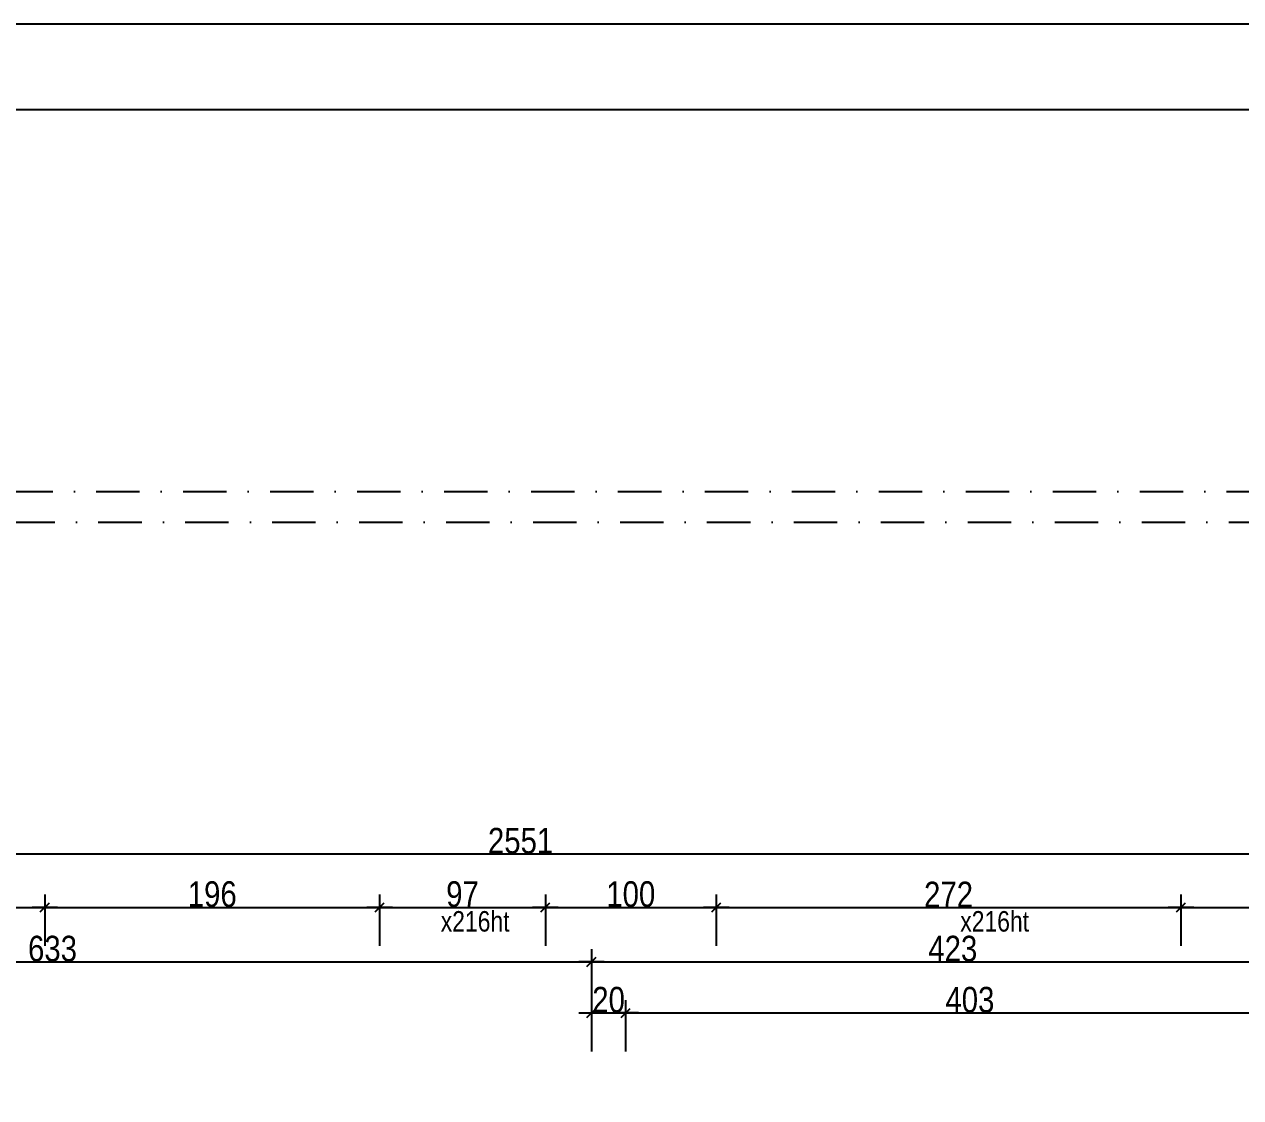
# Model space of a CAD drawing. Header units: millimetres. Extents: x -1734 to 5256, y -3612 to 588.
# Drawn here: x 3391 to 4103, y -41 to 588 of the extents above; entities that cross this region are included whole.
import ezdxf
from ezdxf.enums import TextEntityAlignment as Align

# ---------------------------------------------------------------- set-up
doc = ezdxf.new("R2010")
doc.units = ezdxf.units.MM
doc.linetypes.add('TIRETPTX2', pattern=[50.8, 25.4, -12.7, 0, -12.7])
for name, color, linetype in [('01_Cad_2', 5, 'Continuous'), ('01_cote_gen', 4, 'Continuous'), ('01_isolant ext', 2, 'TIRETPTX2'), ('01_poch_murs', 253, 'Continuous'), ('01_texte', 230, 'Continuous'), ('AA_COTES', 2, 'Continuous')]:
    doc.layers.add(name, color=color, linetype=linetype)
doc.styles.add('MATTE_TXT', font='arial.ttf')
doc.styles.add('STYLE2', font='ARIALN.TTF')
doc.dimstyles.new('JB50', dxfattribs={"dimscale": 0.1, "dimtxt": 150, "dimasz": 15, "dimexe": 0.1, "dimexo": 0.1, "dimgap": 0.09, "dimtad": 1, "dimdec": 1, "dimdsep": 46, "dimtxsty": 'STYLE2', "dimblk1": 'BOND_G', "dimblk2": 'BOND_D', "dimsah": 1, "dimcen": 1.5, "dimdle": 0.01, "dimse1": 1, "dimse2": 1, "dimclrd": 4, "dimclre": 2, "dimclrt": 6, "dimazin": 2, "dimtfac": 2.333333, "dimtdec": 1, "dimtix": 1, "dimtmove": 2, "dimatfit": 3, "dimldrblk": 'BOND_G', "dimfxl": 1, "dimtolj": 1, "dimtzin": 0, "dimarcsym": 0})

# ---------------------------------------------------------------- blocks, each defined once
blk = doc.blocks.new('BOND_G')
at = {"layer": 'AA_COTES', "color": 0}
for p, q in [((0, -5), (0, 15)), ((5, 0), (-5, 0)), ((1.77, 1.77), (-1.77, -1.77))]:
    blk.add_line(p, q, dxfattribs=at)
blk = doc.blocks.new('BOND_D')
at = {"layer": 'AA_COTES', "color": 0}
for p, q in [((0, 5), (0, -15)), ((5, 0), (-5, 0)), ((-1.77, -1.77), (1.77, 1.77))]:
    blk.add_line(p, q, dxfattribs=at)
blk = doc.blocks.new('*D103')
at = {"layer": '01_cote_gen', "color": 4, "lineweight": -2, "transparency": 16777216}
blk.add_line((3212.23, 70.75), (3401.23, 70.75), dxfattribs=at)
at = {"layer": 'DEFPOINTS', "color": 0}
for p in [(3402.73, 70.75), (3210.73, 48.25), (3402.73, 48.25)]:
    blk.add_point(p, dxfattribs=at)
at = {"layer": '01_cote_gen', "color": 4, "lineweight": -2, "transparency": 16777216, "xscale": 1.5, "yscale": 1.5, "zscale": 1.5, "rotation": 180}
blk.add_blockref('BOND_G', (3210.73, 70.75), dxfattribs=at)
at = {"layer": '01_cote_gen', "color": 4, "lineweight": -2, "transparency": 16777216, "xscale": 1.5, "yscale": 1.5, "zscale": 1.5}
blk.add_blockref('BOND_D', (3402.73, 70.75), dxfattribs=at)
at = {"layer": '01_cote_gen', "color": 6, "transparency": 16777216, "insert": (3306.73, 78.41), "char_height": 15, "attachment_point": 5, "style": 'STYLE2'}
blk.add_mtext('\\A1;192', dxfattribs=at)
blk = doc.blocks.new('*D104')
at = {"layer": '01_cote_gen', "color": 4, "lineweight": -2, "transparency": 16777216}
blk.add_line((3404.23, 70.75), (3597.23, 70.75), dxfattribs=at)
at = {"layer": 'DEFPOINTS', "color": 0}
for p in [(3598.73, 70.75), (3402.73, 48.25), (3598.73, 48.25)]:
    blk.add_point(p, dxfattribs=at)
at = {"layer": '01_cote_gen', "color": 4, "lineweight": -2, "transparency": 16777216, "xscale": 1.5, "yscale": 1.5, "zscale": 1.5, "rotation": 180}
blk.add_blockref('BOND_G', (3402.73, 70.75), dxfattribs=at)
at = {"layer": '01_cote_gen', "color": 4, "lineweight": -2, "transparency": 16777216, "xscale": 1.5, "yscale": 1.5, "zscale": 1.5}
blk.add_blockref('BOND_D', (3598.73, 70.75), dxfattribs=at)
at = {"layer": '01_cote_gen', "color": 6, "transparency": 16777216, "insert": (3500.73, 78.41), "char_height": 15, "attachment_point": 5, "style": 'STYLE2'}
blk.add_mtext('\\A1;196', dxfattribs=at)
blk = doc.blocks.new('*D105')
at = {"layer": '01_cote_gen', "color": 4, "lineweight": -2, "transparency": 16777216}
blk.add_line((3600.23, 70.75), (3694.23, 70.75), dxfattribs=at)
at = {"layer": 'DEFPOINTS', "color": 0}
for p in [(3695.73, 70.75), (3598.73, 48.25), (3695.73, 48.25)]:
    blk.add_point(p, dxfattribs=at)
at = {"layer": '01_cote_gen', "color": 4, "lineweight": -2, "transparency": 16777216, "xscale": 1.5, "yscale": 1.5, "zscale": 1.5, "rotation": 180}
blk.add_blockref('BOND_G', (3598.73, 70.75), dxfattribs=at)
at = {"layer": '01_cote_gen', "color": 4, "lineweight": -2, "transparency": 16777216, "xscale": 1.5, "yscale": 1.5, "zscale": 1.5}
blk.add_blockref('BOND_D', (3695.73, 70.75), dxfattribs=at)
at = {"layer": '01_cote_gen', "color": 6, "transparency": 16777216, "insert": (3647.23, 78.41), "char_height": 15, "attachment_point": 5, "style": 'STYLE2'}
blk.add_mtext('\\A1;97', dxfattribs=at)
blk = doc.blocks.new('*D106')
at = {"layer": '01_cote_gen', "color": 4, "lineweight": -2, "transparency": 16777216}
blk.add_line((3697.23, 70.75), (3794.23, 70.75), dxfattribs=at)
at = {"layer": 'DEFPOINTS', "color": 0}
for p in [(3795.73, 70.75), (3695.73, 48.25), (3795.73, 48.25)]:
    blk.add_point(p, dxfattribs=at)
at = {"layer": '01_cote_gen', "color": 4, "lineweight": -2, "transparency": 16777216, "xscale": 1.5, "yscale": 1.5, "zscale": 1.5, "rotation": 180}
blk.add_blockref('BOND_G', (3695.73, 70.75), dxfattribs=at)
at = {"layer": '01_cote_gen', "color": 4, "lineweight": -2, "transparency": 16777216, "xscale": 1.5, "yscale": 1.5, "zscale": 1.5}
blk.add_blockref('BOND_D', (3795.73, 70.75), dxfattribs=at)
at = {"layer": '01_cote_gen', "color": 6, "transparency": 16777216, "insert": (3745.73, 78.41), "char_height": 15, "attachment_point": 5, "style": 'STYLE2'}
blk.add_mtext('\\A1;100', dxfattribs=at)
blk = doc.blocks.new('*D107')
at = {"layer": '01_cote_gen', "color": 4, "lineweight": -2, "transparency": 16777216}
blk.add_line((3797.23, 70.75), (4066.23, 70.75), dxfattribs=at)
at = {"layer": 'DEFPOINTS', "color": 0}
for p in [(4067.73, 70.75), (3795.73, 48.25), (4067.73, 48.25)]:
    blk.add_point(p, dxfattribs=at)
at = {"layer": '01_cote_gen', "color": 4, "lineweight": -2, "transparency": 16777216, "xscale": 1.5, "yscale": 1.5, "zscale": 1.5, "rotation": 180}
blk.add_blockref('BOND_G', (3795.73, 70.75), dxfattribs=at)
at = {"layer": '01_cote_gen', "color": 4, "lineweight": -2, "transparency": 16777216, "xscale": 1.5, "yscale": 1.5, "zscale": 1.5}
blk.add_blockref('BOND_D', (4067.73, 70.75), dxfattribs=at)
at = {"layer": '01_cote_gen', "color": 6, "transparency": 16777216, "insert": (3931.73, 78.28), "char_height": 15, "attachment_point": 5, "style": 'STYLE2'}
blk.add_mtext('\\A1;272', dxfattribs=at)
blk = doc.blocks.new('*D108')
at = {"layer": '01_cote_gen', "color": 4, "lineweight": -2, "transparency": 16777216}
blk.add_line((4069.23, 70.75), (4285.23, 70.75), dxfattribs=at)
at = {"layer": 'DEFPOINTS', "color": 0}
for p in [(4286.73, 70.75), (4067.73, 48.25), (4286.73, 48.25)]:
    blk.add_point(p, dxfattribs=at)
at = {"layer": '01_cote_gen', "color": 4, "lineweight": -2, "transparency": 16777216, "xscale": 1.5, "yscale": 1.5, "zscale": 1.5, "rotation": 180}
blk.add_blockref('BOND_G', (4067.73, 70.75), dxfattribs=at)
at = {"layer": '01_cote_gen', "color": 4, "lineweight": -2, "transparency": 16777216, "xscale": 1.5, "yscale": 1.5, "zscale": 1.5}
blk.add_blockref('BOND_D', (4286.73, 70.75), dxfattribs=at)
at = {"layer": '01_cote_gen', "color": 6, "transparency": 16777216, "insert": (4177.23, 78.41), "char_height": 15, "attachment_point": 5, "style": 'STYLE2'}
blk.add_mtext('\\A1;219', dxfattribs=at)
blk = doc.blocks.new('*D188')
at = {"layer": '01_cote_gen', "color": 4, "lineweight": -2, "transparency": 16777216}
blk.add_line((2407.23, 102), (4955.23, 102), dxfattribs=at)
at = {"layer": 'DEFPOINTS', "color": 0}
for p in [(2405.73, 124.1), (4956.73, 102), (4956.73, 48.25)]:
    blk.add_point(p, dxfattribs=at)
at = {"layer": '01_cote_gen', "color": 4, "lineweight": -2, "transparency": 16777216, "xscale": 1.5, "yscale": 1.5, "zscale": 1.5, "rotation": 180}
blk.add_blockref('BOND_G', (2405.73, 102), dxfattribs=at)
at = {"layer": '01_cote_gen', "color": 4, "lineweight": -2, "transparency": 16777216, "xscale": 1.5, "yscale": 1.5, "zscale": 1.5}
blk.add_blockref('BOND_D', (4956.73, 102), dxfattribs=at)
at = {"layer": '01_cote_gen', "color": 6, "transparency": 16777216, "insert": (3681.23, 109.66), "char_height": 15, "attachment_point": 5, "style": 'STYLE2'}
blk.add_mtext('\\A1;2551', dxfattribs=at)
blk = doc.blocks.new('*D281')
at = {"layer": '01_cote_gen', "color": 4, "lineweight": -2, "transparency": 16777216}
blk.add_line((3091.23, 38.83), (3721.23, 38.83), dxfattribs=at)
at = {"layer": 'DEFPOINTS', "color": 0}
for p in [(3722.73, 38.83), (3089.73, 16.41), (3722.73, -31.67)]:
    blk.add_point(p, dxfattribs=at)
at = {"layer": '01_cote_gen', "color": 4, "lineweight": -2, "transparency": 16777216, "xscale": 1.5, "yscale": 1.5, "zscale": 1.5, "rotation": 180}
blk.add_blockref('BOND_G', (3089.73, 38.83), dxfattribs=at)
at = {"layer": '01_cote_gen', "color": 4, "lineweight": -2, "transparency": 16777216, "xscale": 1.5, "yscale": 1.5, "zscale": 1.5}
blk.add_blockref('BOND_D', (3722.73, 38.83), dxfattribs=at)
at = {"layer": '01_cote_gen', "color": 6, "transparency": 16777216, "insert": (3407.23, 46.5), "char_height": 15, "attachment_point": 5, "style": 'STYLE2'}
blk.add_mtext('\\A1;633', dxfattribs=at)
blk = doc.blocks.new('*D282')
at = {"layer": '01_cote_gen', "color": 4, "lineweight": -2, "transparency": 16777216}
blk.add_line((3724.23, 38.83), (4144.23, 38.83), dxfattribs=at)
at = {"layer": 'DEFPOINTS', "color": 0}
for p in [(4145.73, 38.83), (3722.73, 16.33), (4145.73, -39.67)]:
    blk.add_point(p, dxfattribs=at)
at = {"layer": '01_cote_gen', "color": 4, "lineweight": -2, "transparency": 16777216, "xscale": 1.5, "yscale": 1.5, "zscale": 1.5, "rotation": 180}
blk.add_blockref('BOND_G', (3722.73, 38.83), dxfattribs=at)
at = {"layer": '01_cote_gen', "color": 4, "lineweight": -2, "transparency": 16777216, "xscale": 1.5, "yscale": 1.5, "zscale": 1.5}
blk.add_blockref('BOND_D', (4145.73, 38.83), dxfattribs=at)
at = {"layer": '01_cote_gen', "color": 6, "transparency": 16777216, "insert": (3934.23, 46.5), "char_height": 15, "attachment_point": 5, "style": 'STYLE2'}
blk.add_mtext('\\A1;423', dxfattribs=at)
blk = doc.blocks.new('*D283')
at = {"layer": '01_cote_gen', "color": 4, "lineweight": -2, "transparency": 16777216}
blk.add_line((3724.23, 8.91), (3741.23, 8.91), dxfattribs=at)
at = {"layer": 'DEFPOINTS', "color": 0}
for p in [(3722.73, 16.33), (3742.73, 16.33), (3742.73, 8.91)]:
    blk.add_point(p, dxfattribs=at)
at = {"layer": '01_cote_gen', "color": 4, "lineweight": -2, "transparency": 16777216, "xscale": 1.5, "yscale": 1.5, "zscale": 1.5, "rotation": 180}
blk.add_blockref('BOND_G', (3722.73, 8.91), dxfattribs=at)
at = {"layer": '01_cote_gen', "color": 4, "lineweight": -2, "transparency": 16777216, "xscale": 1.5, "yscale": 1.5, "zscale": 1.5}
blk.add_blockref('BOND_D', (3742.73, 8.91), dxfattribs=at)
at = {"layer": '01_cote_gen', "color": 6, "transparency": 16777216, "insert": (3732.73, 16.58), "char_height": 15, "attachment_point": 5, "style": 'STYLE2'}
blk.add_mtext('\\A1;20', dxfattribs=at)
blk = doc.blocks.new('*D284')
at = {"layer": '01_cote_gen', "color": 4, "lineweight": -2, "transparency": 16777216}
blk.add_line((3744.23, 8.91), (4144.23, 8.91), dxfattribs=at)
at = {"layer": 'DEFPOINTS', "color": 0}
for p in [(4145.73, 16.33), (4145.73, 8.91), (3742.73, -13.59)]:
    blk.add_point(p, dxfattribs=at)
at = {"layer": '01_cote_gen', "color": 4, "lineweight": -2, "transparency": 16777216, "xscale": 1.5, "yscale": 1.5, "zscale": 1.5, "rotation": 180}
blk.add_blockref('BOND_G', (3742.73, 8.91), dxfattribs=at)
at = {"layer": '01_cote_gen', "color": 4, "lineweight": -2, "transparency": 16777216, "xscale": 1.5, "yscale": 1.5, "zscale": 1.5}
blk.add_blockref('BOND_D', (4145.73, 8.91), dxfattribs=at)
at = {"layer": '01_cote_gen', "color": 6, "transparency": 16777216, "insert": (3944.23, 16.58), "char_height": 15, "attachment_point": 5, "style": 'STYLE2'}
blk.add_mtext('\\A1;403', dxfattribs=at)

msp = doc.modelspace()

# ---------------------------------------------------------------- hatches: boundary and pattern name
at = {"layer": '01_poch_murs'}
h = msp.add_hatch(dxfattribs=at)
h.set_pattern_fill('ANSI32', color=256, scale=5)
h.paths.add_polyline_path([(4093.73, -1048.68), (3639.73, -1048.68), (3639.73, -1065.68), (3629.73, -1065.68), (3629.73, -1048.68), (3489.73, -1048.68), (3387.73, -1048.68), (3128.73, -1048.68), (3128.73, -988.68), (2960.73, -988.68), (2960.73, -1048.68), (2810.73, -1048.68), (2708.73, -1048.68), (2387.73, -1048.68), (2387.73, -337.69), (2260.73, -337.69), (2260.73, -343.69), (2250.73, -343.69), (2250.73, -337.69), (2167.73, -337.69), (2167.73, -343.69), (2167.73, -349.69), (2257.72, -349.69, -0.414214), (2167.73, -439.68), (2167.73, -445.68), (2167.73, -451.68), (2250.73, -451.68), (2250.73, -445.68), (2260.73, -445.68), (2260.73, -451.68), (2260.73, -672.68), (2242.73, -672.68), (2077.73, -672.68), (2077.73, -857.68), (2077.73, -864.68), (2087.73, -864.68, -0.213422), (2077.73, -887.04), (2077.73, -896.93, -0.350001), (2147.73, -984.68), (2077.73, -984.68), (2077.73, -990.68), (2077.73, -1048.68), (2059.73, -1048.68), (2059.73, -1172.68), (2332.73, -1172.68), (2387.73, -1172.68), (2701.73, -1172.68), (3387.73, -1172.68), (3489.73, -1172.68), (3629.73, -1172.68), (3629.73, -1167.68), (3639.73, -1167.68), (3639.73, -1172.68), (4093.73, -1172.68)])
h.paths.add_polyline_path([(4768.73, -1066.7), (4768.73, -1048.68), (4523.73, -1048.68), (4111.73, -1048.68), (4111.73, -1172.68), (4349.73, -1172.68), (4451.73, -1172.68), (4768.73, -1172.68), (4768.73, -1168.7)])
h.paths.add_polyline_path([(2057.73, -1048.68), (2039.73, -1048.68), (2039.73, -1013.68), (1696.73, -1013.68), (1696.73, -1048.68), (1414.73, -1048.68), (1363.73, -1048.68), (1363.73, -1155.16), (1363.73, -1172.74), (1414.73, -1172.74), (2057.73, -1172.74)])
h.paths.add_polyline_path([(1363.73, -1048.68), (1312.73, -1048.68), (830.73, -1048.68), (728.73, -1048.68), (690.73, -1048.68), (690.73, -1172.7), (711.73, -1172.7), (713.73, -1172.7), (813.73, -1172.72), (1323.73, -1172.74), (1363.73, -1172.74), (1363.73, -1155.16), (1363.73, -1149.88)])
h.paths.add_polyline_path([(2387.73, -161.7), (2387.73, -22.7), (2387.73, 67.3), (2387.73, 125.3), (2387.73, 215.3), (2387.73, 296.3), (2263.73, 296.3), (2263.73, 215.3), (2263.73, 125.3), (2263.73, 67.3), (2263.73, -22.7), (2263.73, -161.7), (2263.73, -311.7), (2263.73, -321.69), (2387.73, -321.69), (2387.73, -311.7)])
h.paths.add_polyline_path([(2387.73, -321.69), (2263.73, -321.69), (2263.73, -337.69), (2387.73, -337.69)])

# ---------------------------------------------------------------- linework, layer by layer
at = {"layer": '01_Cad_2'}
msp.add_line((5256.49, 587.72), (-1733.51, 587.72), dxfattribs=at)
at = {"layer": '01_Cad_2', "color": 2}
msp.add_line((5206.49, 537.72), (-1683.51, 537.72), dxfattribs=at)
at = {"layer": '01_isolant ext'}
for p, q in [((2465.73, 314.3), (4956.7, 314.3)), ((2059.73, 296.3), (4936.7, 296.3))]:
    msp.add_line(p, q, dxfattribs=at)

# ---------------------------------------------------------------- texts
at = {"layer": '01_texte', "style": 'MATTE_TXT', "width": 0.8}
for p in [(3654.62, 52.95), (3958.72, 52.95)]:
    msp.add_text('x216ht', height=12, dxfattribs=at).set_placement(p, align=Align.BOTTOM_CENTER)

# ---------------------------------------------------------------- dimensions: what is measured, and where the dimension line sits
at = {"layer": '01_cote_gen'}
for base, p1, p2, picture, middle in [((4956.73, 102), (2405.73, 124.1), (4956.73, 48.25), '*D188', (3681.23, 109.66)), ((3402.73, 70.75), (3210.73, 48.25), (3402.73, 48.25), '*D103', (3306.73, 78.41)), ((3598.73, 70.75), (3402.73, 48.25), (3598.73, 48.25), '*D104', (3500.73, 78.41)), ((3695.73, 70.75), (3598.73, 48.25), (3695.73, 48.25), '*D105', (3647.23, 78.41)), ((3795.73, 70.75), (3695.73, 48.25), (3795.73, 48.25), '*D106', (3745.73, 78.41)), ((4067.73, 70.75), (3795.73, 48.25), (4067.73, 48.25), '*D107', (3931.73, 78.28)), ((4286.73, 70.75), (4067.73, 48.25), (4286.73, 48.25), '*D108', (4177.23, 78.41)), ((4145.73, 38.83), (3722.73, 16.33), (4145.73, -39.67), '*D282', (3934.23, 46.5)), ((3742.73, 8.91), (3722.73, 16.33), (3742.73, 16.33), '*D283', (3732.73, 16.58)), ((4145.73, 8.91), (3742.73, -13.59), (4145.73, 16.33), '*D284', (3944.23, 16.58))]:
    dim = msp.add_linear_dim(base=base, p1=p1, p2=p2, dimstyle='JB50', dxfattribs=at)
    dim.commit()
    dim.dimension.update_dxf_attribs({"geometry": picture, "text_midpoint": middle})
dim = msp.add_linear_dim(base=(3722.73, 38.83), p1=(3089.73, 16.41), p2=(3722.73, -31.67), dimstyle='JB50', dxfattribs=at)
dim.commit()
dim.dimension.update_dxf_attribs({"geometry": '*D281', "text_midpoint": (3407.23, 46.5), "dimtype": 160})

doc.saveas('drawing.dxf')
